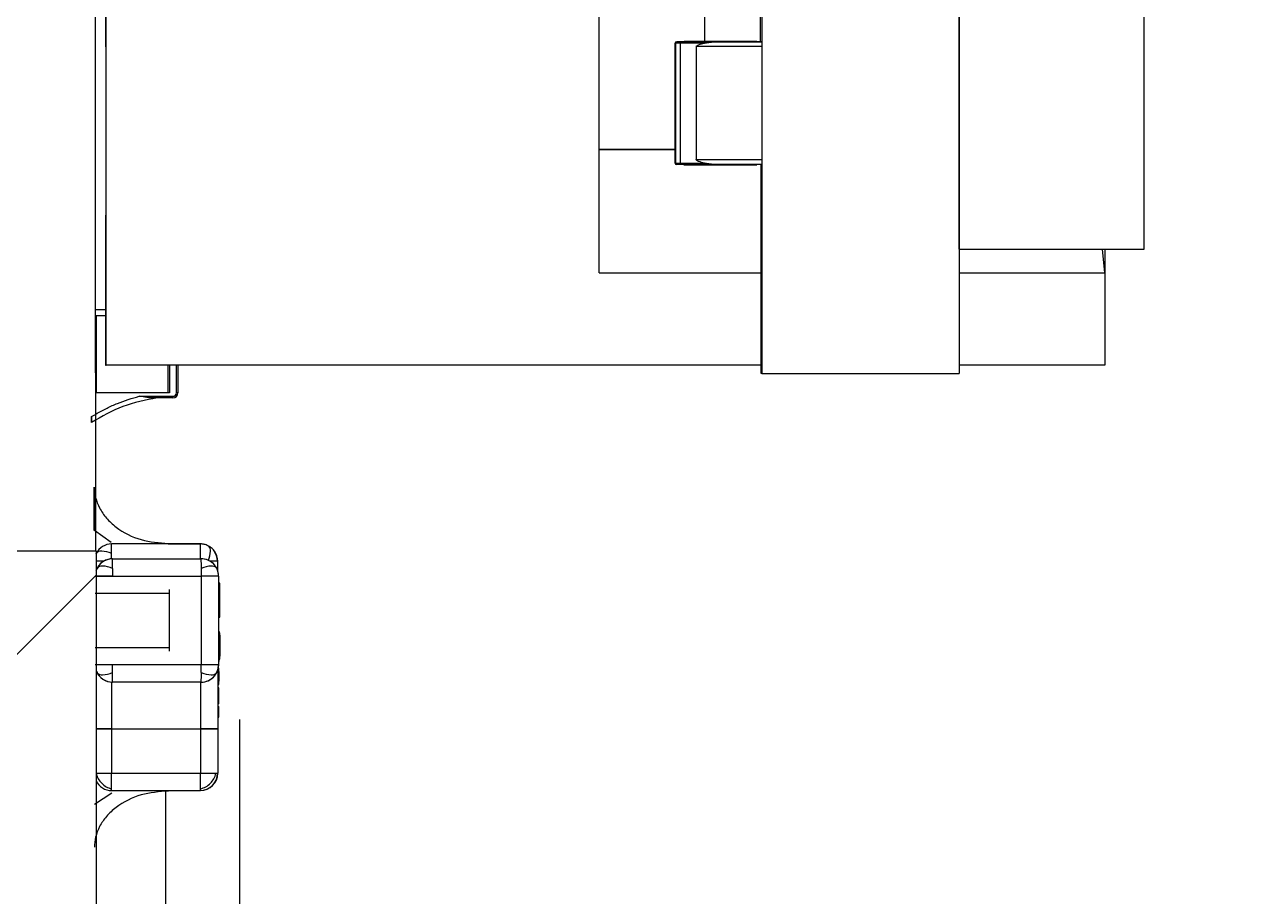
# Model space of a CAD drawing. Header units: millimetres. Extents: x 15 to 1192, y 5 to 836.
# Drawn here: x 573.669 to 578.648, y 316.719 to 320.254 of the extents above; entities that cross this region are included whole.
import ezdxf

# ---------------------------------------------------------------- set-up
doc = ezdxf.new("R2010")
doc.units = ezdxf.units.MM

msp = doc.modelspace()

# ---------------------------------------------------------------- hatches: boundary and pattern name
at = {"linetype": 'Continuous', "lineweight": 18}
h = msp.add_hatch(dxfattribs=at)
h.set_pattern_fill('ANSI31', style=0)
h.paths.add_polyline_path([(576.659, 340.82), (576.659, 318.839), (577.4587, 318.839), (577.4587, 340.82)], flags=0)
h = msp.add_hatch(dxfattribs=at)
h.set_pattern_fill('ANSI31', style=0)
h.paths.add_polyline_path([(577.4582, 324.3431), (577.4582, 319.3431), (578.2082, 319.3431), (578.2082, 324.3431)], flags=0)
h = msp.add_hatch(dxfattribs=at)
h.set_pattern_fill('ANSI31', style=0)
edge = h.paths.add_edge_path(flags=0)
edge.add_line((661.2374, 302.2945), (661.2465, 303.2944))
edge.add_arc((660.2465, 303.3035), 1, 359.4791, 449.4791)
edge.add_line((660.2556, 304.3035), (579.9195, 305.0338))
edge.add_arc((580.0104, 315.0334), 10, 209.47532, 269.47914, ccw=False)
edge.add_line((571.3047, 310.1129), (561.5039, 310.1129))
edge.add_arc((561.5039, 320.1129), 10, 237.60016, 270, ccw=False)
edge.add_line((556.1457, 311.6696), (550.1268, 315.4893))
edge.add_arc((555.4851, 323.9325), 10, 201.98008, 237.60016, ccw=False)
edge.add_arc((545.2846, 319.8154), 1, 21.9801, 90)
edge.add_line((545.2846, 320.8154), (544.724, 320.8154))
edge.add_arc((544.724, 319.8154), 1, 90, 180)
edge.add_line((543.724, 319.8154), (543.724, 316.5526))
edge.add_line((543.724, 316.5526), (571.2047, 299.1129))
edge.add_line((571.2047, 299.1129), (571.232, 302.1126))
edge.add_line((571.232, 302.1126), (660.2283, 301.3036))
edge.add_arc((660.2374, 302.3035), 1, 269.4791, 359.4791)
h = msp.add_hatch(dxfattribs=at)
h.set_pattern_fill('ANSI31', style=0)
edge = h.paths.add_edge_path(flags=0)
edge.add_line((573.9587, 313.3627), (573.9587, 318.1206))
edge.add_ellipse((418.4599, 319.8657), major_axis=(-2090.9818, 0), ratio=0.000836927, start_angle=94.2208639, end_angle=94.2648177, ccw=False)
edge.add_line((572.359, 318.1205), (572.359, 313.3627))
edge.add_line((572.359, 313.3627), (573.9587, 313.3627))

# ---------------------------------------------------------------- linework, layer by layer
at = {"color": 7, "linetype": 'Continuous', "lineweight": 25}
for p, q in [((577.4587, 340.82), (577.4587, 318.839)), ((576.659, 334.1012), (576.659, 318.839)), ((577.4582, 319.3431), (577.4582, 324.3431)), ((578.2082, 319.3431), (578.2082, 324.3431)), ((573.9996, 318.873), (573.9996, 320.748)), ((576.6526, 320.1849), (576.6526, 320.748)), ((575.9996, 319.248), (575.9996, 320.323)), ((576.4271, 320.1859), (576.4271, 320.323)), ((576.3073, 320.1789), (576.3072, 320.1789)), ((576.3072, 320.1789), (576.3072, 319.6929)), ((576.3073, 319.6929), (576.3073, 320.1789)), ((576.3079, 320.1789), (576.3073, 320.1789)), ((576.308, 320.1789), (576.3079, 320.1789)), ((576.3079, 320.1789), (576.3079, 319.6929)), ((576.328, 320.1789), (576.308, 320.1789)), ((576.308, 319.6929), (576.308, 320.1789)), ((576.3132, 320.1849), (576.3133, 320.1849)), ((576.3272, 320.1849), (576.3132, 320.1849)), ((576.3133, 320.1849), (576.3411, 320.1849)), ((576.3139, 320.1849), (576.314, 320.1849)), ((576.3278, 320.1849), (576.3139, 320.1849)), ((576.314, 320.1849), (576.328, 320.1849)), ((576.3409, 320.1849), (576.3272, 320.1849)), ((576.3416, 320.1849), (576.3278, 320.1849)), ((576.328, 320.1849), (576.4644, 320.1849)), ((576.4257, 320.1789), (576.328, 320.1789)), ((576.328, 320.1789), (576.328, 319.6929)), ((576.3417, 320.1849), (576.3416, 320.1849)), ((576.638, 320.1849), (576.3417, 320.1849)), ((576.3472, 320.1859), (576.348, 320.1859)), ((576.3472, 320.1859), (576.6372, 320.1859)), ((576.638, 320.1859), (576.348, 320.1859)), ((576.3918, 320.1649), (576.3918, 319.7069)), ((576.4249, 320.1789), (576.4636, 320.1849)), ((576.4644, 320.1849), (576.4257, 320.1789)), ((576.638, 320.1859), (576.6372, 320.1859)), ((576.6579, 320.1849), (576.6378, 320.1849)), ((576.638, 320.1849), (576.638, 320.1859)), ((576.3072, 319.748), (575.9996, 319.748)), ((575.9996, 319.748), (576.3072, 319.748)), ((576.3072, 319.6929), (576.3073, 319.6929)), ((576.3073, 319.6929), (576.3079, 319.6929)), ((576.3079, 319.6929), (576.308, 319.6929)), ((576.308, 319.6929), (576.328, 319.6929)), ((576.328, 319.6929), (576.4257, 319.6929)), ((576.4636, 319.6869), (576.4249, 319.6929)), ((576.4257, 319.6929), (576.4644, 319.6869)), ((576.3133, 319.6869), (576.3132, 319.6869)), ((576.3139, 319.6869), (576.3133, 319.6869)), ((576.314, 319.6869), (576.3139, 319.6869)), ((576.328, 319.6869), (576.314, 319.6869)), ((576.3411, 319.6869), (576.314, 319.6869)), ((576.4644, 319.6869), (576.328, 319.6869)), ((576.348, 319.6859), (576.3472, 319.6859)), ((576.348, 319.6859), (576.6377, 319.6859)), ((576.6573, 319.6869), (576.6373, 319.6869)), ((576.6377, 319.6859), (576.6378, 319.6859)), ((576.656, 318.839), (576.656, 319.296)), ((577.4582, 319.3431), (578.2082, 319.3431)), ((578.0488, 319.248), (578.0397, 319.3431)), ((578.0488, 319.3431), (578.0488, 319.248)), ((575.9996, 319.248), (576.656, 319.248)), ((578.0488, 319.248), (578.0488, 318.873)), ((573.9986, 319.098), (573.9573, 319.098)), ((573.9971, 319.098), (573.9971, 318.873)), ((573.9971, 319.073), (573.9573, 319.073)), ((573.9602, 318.941), (573.9602, 319.073)), ((573.9607, 318.941), (573.9607, 319.073)), ((573.9951, 319.073), (573.9947, 319.073)), ((573.9607, 318.941), (573.9573, 318.9396)), ((573.9573, 318.9398), (573.9602, 318.941)), ((573.9602, 318.941), (573.9607, 318.941)), ((573.961, 318.761), (573.9607, 318.941)), ((573.9607, 318.941), (573.9607, 318.941)), ((573.961, 318.761), (573.9607, 318.941)), ((573.9971, 318.873), (573.9996, 318.873)), ((576.656, 318.873), (573.9996, 318.873)), ((574.2507, 318.761), (574.2507, 318.873)), ((574.2569, 318.873), (574.2569, 318.761)), ((574.2847, 318.761), (574.2847, 318.873)), ((574.2907, 318.873), (574.2907, 318.761)), ((576.659, 318.839), (576.656, 318.839)), ((576.659, 318.839), (577.4587, 318.839)), ((574.2507, 318.761), (573.961, 318.761)), ((573.961, 318.761), (573.961, 318.761)), ((574.1342, 318.747), (574.2707, 318.747)), ((574.173, 318.741), (574.1342, 318.747)), ((574.2569, 318.761), (574.2507, 318.761)), ((574.2907, 318.761), (574.2847, 318.761)), ((574.2707, 318.741), (574.173, 318.741)), ((574.0206, 318.1537), (573.9522, 318.203)), ((574.2521, 318.1501), (574.2521, 318.1467)), ((573.9587, 318.1206), (573.9587, 313.3627)), ((573.9587, 318.1078), (573.9595, 318.1096)), ((574.3822, 318.1483), (574.0222, 318.1483)), ((574.2521, 318.1483), (574.3819, 318.1483)), ((574.3819, 318.1483), (574.3822, 318.1483)), ((573.9894, 318.0783), (573.9587, 318.0783)), ((574.0255, 318.0881), (574.0257, 318.0881)), ((574.0255, 318.0881), (574.3855, 318.0881)), ((574.0255, 318.0881), (574.3855, 318.0881)), ((574.0257, 318.0881), (574.3857, 318.0881)), ((574.3855, 318.0881), (574.3857, 318.0881)), ((574.4522, 318.0783), (574.4212, 318.0783)), ((574.4522, 318.0396), (574.4522, 318.0783)), ((573.9558, 318.0181), (574.027, 318.0181)), ((574.0257, 318.0181), (573.9587, 318.0181)), ((574.0257, 318.0181), (574.3857, 318.0181)), ((574.0257, 318.018), (574.0257, 318.0181)), ((574.4557, 318.0181), (574.3857, 318.0181)), ((574.3857, 318.0181), (574.3857, 317.6581)), ((574.4557, 318.0181), (574.4557, 317.6581)), ((574.2557, 317.9632), (574.2557, 317.9481)), ((574.4554, 317.9898), (574.4604, 317.9898)), ((574.4605, 317.9898), (574.4557, 317.9898)), ((574.4605, 317.9898), (574.4604, 317.9898)), ((574.2557, 317.9481), (574.2557, 317.7281)), ((574.4557, 317.9206), (574.4605, 317.9206)), ((574.4557, 317.8515), (574.4605, 317.8515)), ((574.457, 317.8134), (574.457, 317.8339)), ((574.4571, 317.8134), (574.4571, 317.8295)), ((574.4603, 317.7908), (574.4557, 317.7908)), ((574.4557, 317.7886), (574.4604, 317.7886)), ((574.4604, 317.7886), (574.4557, 317.7886)), ((574.4557, 317.7764), (574.4604, 317.7764)), ((574.4571, 317.7923), (574.4571, 317.7923)), ((574.4571, 317.7908), (574.4571, 317.7923)), ((574.4603, 317.7679), (574.4603, 317.7363)), ((574.4604, 317.7886), (574.4604, 317.7886)), ((574.4604, 317.7764), (574.4604, 317.7886)), ((574.2557, 317.7281), (574.2557, 317.7132)), ((574.4554, 317.7029), (574.4604, 317.7029)), ((574.4557, 317.7493), (574.4604, 317.7493)), ((574.4557, 317.7314), (574.4604, 317.7314)), ((574.4557, 317.7105), (574.4604, 317.7105)), ((574.4603, 317.7363), (574.4603, 317.7044)), ((574.4604, 317.6971), (574.4604, 317.7029)), ((574.0257, 317.6581), (574.0257, 317.6582)), ((574.3857, 317.6581), (574.0257, 317.6581)), ((574.4557, 317.6581), (574.3857, 317.6581)), ((574.4555, 317.6569), (574.4571, 317.6569)), ((574.4556, 317.6547), (574.4569, 317.6547)), ((574.4557, 317.6817), (574.4604, 317.6817)), ((574.4569, 317.6547), (574.4569, 317.6569)), ((574.457, 317.6749), (574.4571, 317.6711)), ((574.4522, 317.6367), (574.4522, 317.3983)), ((574.4571, 317.6118), (574.4522, 317.6118)), ((574.4545, 317.6453), (574.4571, 317.6453)), ((574.4571, 317.631), (574.457, 317.6274)), ((574.0222, 317.5882), (574.0222, 317.3983)), ((574.0255, 317.5881), (574.0257, 317.5881)), ((574.3857, 317.5881), (574.0257, 317.5881)), ((574.3822, 317.5881), (574.3822, 317.3983)), ((574.4522, 317.5784), (574.4571, 317.5784)), ((574.457, 317.565), (574.4522, 317.565)), ((574.4522, 317.565), (574.4569, 317.565)), ((574.4522, 317.5639), (574.4571, 317.5639)), ((574.4522, 317.5639), (574.4571, 317.5639)), ((574.457, 317.565), (574.4569, 317.565)), ((574.457, 317.5964), (574.4571, 317.5926)), ((574.457, 317.5639), (574.457, 317.565)), ((574.4571, 317.5639), (574.4571, 317.5639)), ((574.4522, 317.5365), (574.4571, 317.5365)), ((574.4571, 317.5108), (574.4522, 317.5108)), ((574.452, 317.4888), (574.457, 317.4888)), ((574.4521, 317.4888), (574.4571, 317.4888)), ((574.4522, 317.5015), (574.4571, 317.5015)), ((574.4571, 317.4727), (574.4522, 317.4727)), ((574.457, 317.5004), (574.457, 317.5015)), ((574.457, 317.4684), (574.457, 317.4888)), ((574.4571, 317.4727), (574.4571, 317.4888)), ((574.4522, 317.4465), (574.4571, 317.4465)), ((574.5401, 317.4372), (574.5408, 317.4372)), ((574.5408, 317.4372), (574.5408, 316.5958)), ((573.9587, 317.3983), (574.0222, 317.3983)), ((574.0218, 317.3983), (573.9587, 317.3983)), ((573.9587, 317.3983), (574.0222, 317.3983)), ((574.0222, 317.3983), (574.0222, 317.2183)), ((574.0222, 317.3983), (574.3822, 317.3983)), ((574.0222, 317.3983), (574.3822, 317.3983)), ((574.4519, 317.3983), (574.3818, 317.3983)), ((574.3822, 317.3983), (574.4522, 317.3983)), ((574.3822, 317.3983), (574.3822, 317.2183)), ((574.3822, 317.3983), (574.4522, 317.3983)), ((574.4522, 317.3983), (574.4519, 317.3983)), ((574.4522, 317.3983), (574.4522, 317.2183)), ((573.9587, 317.2183), (573.9596, 317.2183)), ((573.9596, 317.2183), (574.0222, 317.2183)), ((574.0222, 317.2183), (574.3822, 317.2183)), ((574.3822, 317.2183), (574.4448, 317.2183)), ((574.4448, 317.2183), (574.4522, 317.2183)), ((573.9522, 317.0936), (574.0228, 317.139)), ((574.0222, 317.1483), (574.3822, 317.1483)), ((574.2408, 317.1453), (574.2408, 316.5958)), ((574.2408, 317.1453), (574.2408, 316.5958))]:
    msp.add_line(p, q, dxfattribs=at)
at = {"color": 7, "linetype": 'Continuous', "lineweight": 25, "flags": 128}
for points in [[(573.9585, 318.1206), (573.9581, 318.2088), (573.9576, 318.5612), (573.9572, 319.1216), (573.9571, 319.8006), (573.9572, 320.49), (573.9575, 321.0799), (573.958, 321.4762), (573.9585, 321.6109)], [(577.4587, 319.248), (577.6051, 319.248), (577.7565, 319.248), (577.8807, 319.248), (577.973, 319.248), (578.0297, 319.248), (578.0488, 319.248)], [(578.0488, 318.873), (578.0297, 318.873), (577.973, 318.873), (577.8807, 318.873), (577.7565, 318.873), (577.6051, 318.873), (577.4587, 318.873)], [(574.0222, 318.0881), (574.0222, 318.0904), (574.0222, 318.0944), (574.0222, 318.0983), (574.0222, 318.1022), (574.0222, 318.106), (574.0222, 318.1096)], [(574.0257, 318.0494), (574.0257, 318.0457), (574.0257, 318.042), (574.0257, 318.0381), (574.0257, 318.0342), (574.0257, 318.0302), (574.0257, 318.0262), (574.0257, 318.0222), (574.0257, 318.0181)], [(574.3857, 318.0494), (574.3857, 318.0457), (574.3857, 318.042), (574.3857, 318.0381), (574.3857, 318.0342), (574.3857, 318.0302), (574.3857, 318.0262), (574.3857, 318.0222), (574.3857, 318.0181)], [(574.0257, 317.6268), (574.0257, 317.6305), (574.0257, 317.6343), (574.0257, 317.6381), (574.0257, 317.642), (574.0257, 317.646), (574.0257, 317.65), (574.0257, 317.6541), (574.0257, 317.6581)], [(574.3857, 317.6268), (574.3857, 317.6305), (574.3857, 317.6343), (574.3857, 317.6381), (574.3857, 317.642), (574.3857, 317.646), (574.3857, 317.65), (574.3857, 317.6541), (574.3857, 317.6581)], [(573.9646, 317.6245), (573.9644, 317.6247), (573.9631, 317.6268)]]:
    msp.add_lwpolyline(points, dxfattribs=at)
at = {"color": 7, "linetype": 'Continuous', "lineweight": 25}
for centre, radius, start, end in [((225.4228, 319.823), 348.5766, 359.880831, 0.119169), ((576.3132, 320.1789), 0.006, 90, 180), ((576.3132, 320.1789), 0.006, 90, 180), ((576.3133, 320.1789), 0.006, 90, 180), ((576.3139, 320.1789), 0.006, 90, 180), ((576.3139, 320.1789), 0.006, 90, 180), ((576.314, 320.1789), 0.006, 90, 180), ((574.5359, 320.1804), 1.7921, 359.952, 0.1439), ((576.3472, 320.1659), 0.02, 90, 108.1949), ((576.348, 320.1659), 0.02, 90, 108.1949), ((576.3132, 319.6929), 0.006, 180, 270), ((576.3132, 319.6929), 0.006, 180, 270), ((576.3133, 319.6929), 0.006, 180, 270), ((576.3139, 319.6929), 0.006, 180, 270), ((576.3139, 319.6929), 0.006, 180, 270), ((576.314, 319.6929), 0.006, 180, 270), ((574.5359, 319.6914), 1.7921, 359.8561, 0.048), ((576.3472, 319.7059), 0.02, 251.8051, 270), ((576.348, 319.7059), 0.02, 251.8051, 270), ((185.8266, 319.3349), 390.8294, 359.994299, 0.051601), ((574.2707, 318.761), 0.014, 270, 0), ((574.2707, 318.761), 0.02, 270, 0), ((572.4784, 318.7455), 1.7923, 359.8561, 0.048), ((574.0222, 318.0783), 0.07, 90, 153.435), ((573.9783, 318.0955), 0.0235, 81.5321, 143.0357), ((573.9774, 318.0049), 0.114, 66.8284, 87.7781), ((564.9027, 318.1166), 9.1195, 359.95603, 0.19915), ((574.381, 318.0783), 0.07, 76.542, 90), ((574.3822, 318.0783), 0.07, 76.542, 90), ((555.4993, 318.1), 18.8829, 359.96382, 0.14656), ((574.3114, 318.1228), 0.1113, 338.3295, 357.9193), ((574.3973, 318.1218), 0.0255, 353.0393, 43.5814), ((574.381, 318.0783), 0.07, 360, 35.8515), ((574.3822, 318.0783), 0.07, 360, 35.8515), ((574.0255, 318.0181), 0.07, 90, 162.7309), ((574.0257, 318.0181), 0.07, 90, 153.435), ((573.9818, 318.0353), 0.0235, 81.5321, 143.0357), ((573.9809, 317.9446), 0.114, 66.8284, 87.7781), ((564.9063, 318.0564), 9.1195, 359.95603, 0.19915), ((574.3855, 318.0181), 0.07, 46.1845, 90), ((565.2663, 318.0564), 9.1195, 359.95603, 0.19915), ((574.3857, 318.0181), 0.07, 53.9041, 90), ((574.4306, 317.9447), 0.1139, 92.2319, 113.1842), ((574.4292, 318.0332), 0.0255, 46.461, 97.0323), ((574.3855, 318.0181), 0.07, 360, 42.6931), ((574.0257, 318.0181), 0.07, 153.435, 163.1512), ((574.3857, 318.0181), 0.07, 360, 13.1262), ((574.3855, 317.6581), 0.07, 270, 0), ((574.3857, 317.6581), 0.07, 342.1232, 0), ((574.0257, 317.6581), 0.07, 196.8488, 206.565), ((574.025, 317.6581), 0.07, 198.89, 206.5842), ((574.025, 317.6581), 0.07, 198.8901, 206.565), ((574.0255, 317.6581), 0.07, 202.1371, 270), ((574.0257, 317.6581), 0.07, 206.565, 270), ((573.9822, 317.6431), 0.0256, 226.5094, 277.0085), ((573.9809, 317.7316), 0.114, 272.2219, 293.1716), ((564.9063, 317.6198), 9.1195, 359.80085, 0.04397), ((574.4306, 317.7315), 0.1139, 246.8158, 267.7681), ((565.2663, 317.6198), 9.1195, 359.80085, 0.04397), ((574.3857, 317.6581), 0.07, 270, 317.0621), ((574.4292, 317.643), 0.0255, 262.9678, 313.539), ((574.038, 317.2351), 0.0802, 192.0787, 225.4885), ((528.2557, 317.2107), 45.7665, 359.93117, 0.00955), ((574.381, 317.2183), 0.07, 270, 0), ((528.6157, 317.2107), 45.7665, 359.93117, 0.00955), ((574.3822, 317.2183), 0.07, 270, 0), ((574.3664, 317.2351), 0.0801, 314.5092, 347.9569), ((574.0222, 317.2183), 0.07, 204.9324, 270), ((574.0389, 317.2341), 0.0802, 224.5078, 257.9325), ((573.2264, 317.1549), 0.7958, 359.5308, 0.0629), ((574.3654, 317.2341), 0.0802, 282.0543, 315.4872), ((573.5864, 317.1549), 0.7958, 359.5308, 0.0629)]:
    msp.add_arc(centre, radius, start, end, dxfattribs=at)
msp.add_ellipse((418.4599, 319.8657), major_axis=(-2090.9818, 0), ratio=0.000837, start_param=1.644464, end_param=1.645231, dxfattribs=at)
for points, knots in [([(576.3918, 320.1649), (576.3922, 320.1656), (576.3931, 320.1671), (576.3965, 320.1699), (576.4071, 320.1751), (576.4176, 320.1772), (576.4257, 320.1789)], [0, 0, 0, 0, 0.063516, 0.140407, 0.346313, 1, 1, 1, 1]), ([(576.6581, 320.1649), (576.6166, 320.1649), (576.5333, 320.1649), (576.4391, 320.1649), (576.3918, 320.1649)], [0, 0, 0, 0, 0.497588, 1, 1, 1, 1]), ([(576.4644, 320.1849), (576.4875, 320.1849), (576.5255, 320.1849), (576.5763, 320.1849), (576.6182, 320.1849), (576.6448, 320.1849), (576.6581, 320.1849)], [0, 0, 0, 0, 0.340318, 0.560123, 0.780037, 1, 1, 1, 1]), ([(576.6581, 320.1849), (576.6581, 320.1846), (576.6581, 320.1839), (576.6581, 320.1807), (576.6581, 320.1771), (576.6581, 320.1736), (576.6581, 320.1695), (576.6581, 320.1665), (576.6581, 320.1649)], [0, 0, 0, 0, 0.251609, 0.497333, 0.617119, 0.736248, 0.861835, 1, 1, 1, 1]), ([(576.3918, 319.7069), (576.4391, 319.7069), (576.5333, 319.7069), (576.6166, 319.7069), (576.6581, 319.7069)], [0, 0, 0, 0, 0.502412, 1, 1, 1, 1]), ([(576.4257, 319.6929), (576.4176, 319.6946), (576.4071, 319.6968), (576.3965, 319.7019), (576.3931, 319.7047), (576.3922, 319.7062), (576.3918, 319.7069)], [0, 0, 0, 0, 0.654226, 0.859963, 0.93668, 1, 1, 1, 1]), ([(576.6581, 319.7069), (576.6581, 319.7055), (576.6581, 319.7027), (576.6581, 319.6975), (576.6581, 319.692), (576.6581, 319.6877), (576.6581, 319.6872), (576.6581, 319.6869)], [0, 0, 0, 0, 0.123451, 0.244498, 0.498338, 0.724178, 1, 1, 1, 1]), ([(576.6581, 319.6869), (576.6374, 319.6869), (576.6033, 319.6869), (576.553, 319.6869), (576.5093, 319.6869), (576.4794, 319.6869), (576.4644, 319.6869)], [0, 0, 0, 0, 0.339816, 0.559693, 0.779723, 1, 1, 1, 1]), ([(573.9407, 318.6647), (573.9613, 318.6768), (573.9954, 318.6967), (574.0457, 318.7187), (574.0894, 318.7348), (574.1193, 318.7429), (574.1342, 318.747)], [0, 0, 0, 0, 0.339816, 0.559693, 0.779723, 1, 1, 1, 1]), ([(574.2069, 318.741), (574.1596, 318.7316), (574.0653, 318.7128), (573.9821, 318.6648), (573.9406, 318.641)], [0, 0, 0, 0, 0.502412, 1, 1, 1, 1]), ([(573.9402, 318.6647), (573.9402, 318.6619), (573.9402, 318.6562), (573.9402, 318.6498), (573.9403, 318.6455), (573.9403, 318.6431), (573.9403, 318.6416), (573.9403, 318.6412), (573.9403, 318.641)], [0, 0, 0, 0, 0.251609, 0.497333, 0.617119, 0.736248, 0.861835, 1, 1, 1, 1]), ([(573.9406, 318.641), (573.9406, 318.6412), (573.9406, 318.6415), (573.9407, 318.6437), (573.9407, 318.6481), (573.9407, 318.6558), (573.9407, 318.6616), (573.9407, 318.6647)], [0, 0, 0, 0, 0.123451, 0.244498, 0.498338, 0.724178, 1, 1, 1, 1]), ([(573.9519, 318.203), (573.9519, 318.218), (573.9519, 318.2499), (573.9519, 318.31), (573.9519, 318.3513), (573.9519, 318.3783)], [0, 0, 0, 0, 0.235122, 0.499263, 1, 1, 1, 1]), ([(573.9521, 318.3783), (573.9521, 318.3485), (573.9521, 318.2948), (573.9521, 318.2313), (573.9522, 318.203)], [0, 0, 0, 0, 0.554938, 1, 1, 1, 1]), ([(573.9521, 318.3783), (573.9531, 318.3644), (573.9552, 318.3352), (573.9723, 318.2922), (574.0004, 318.2512), (574.0538, 318.202), (574.1395, 318.1592), (574.2148, 318.1531), (574.2521, 318.1501)], [0, 0, 0, 0, 0.100714, 0.210053, 0.329126, 0.457656, 0.731371, 1, 1, 1, 1]), ([(574.4158, 318.1394), (574.4138, 318.1405), (574.4095, 318.1429), (574.4034, 318.1453), (574.3995, 318.146), (574.3984, 318.1463)], [0, 0, 0, 0, 0.4012942, 0.8350258, 1, 1, 1, 1]), ([(574.4386, 318.1192), (574.4384, 318.1196), (574.4355, 318.1251), (574.4274, 318.1324), (574.4193, 318.1373), (574.4158, 318.1394)], [0, 0, 0, 0, 0.041336, 0.580062, 1, 1, 1, 1]), ([(574.4467, 318.0518), (574.4446, 318.0553), (574.4397, 318.0634), (574.4326, 318.0714), (574.4271, 318.0743), (574.4268, 318.0745)], [0, 0, 0, 0, 0.423695, 0.967123, 1, 1, 1, 1]), ([(574.4537, 318.034), (574.4534, 318.0352), (574.4526, 318.0393), (574.4503, 318.0455), (574.4479, 318.0497), (574.4467, 318.0518)], [0, 0, 0, 0, 0.180245, 0.606121, 1, 1, 1, 1]), ([(574.4605, 317.9206), (574.4605, 317.9283), (574.4605, 317.9427), (574.4605, 317.9669), (574.4605, 317.9811), (574.4605, 317.9898)], [0, 0, 0, 0, 0.30177, 0.573196, 1, 1, 1, 1]), ([(574.2557, 317.9481), (574.2184, 317.9481), (574.1431, 317.9481), (574.0575, 317.9481), (574.0041, 317.9481), (573.976, 317.9481), (573.9589, 317.9481), (573.9569, 317.9481), (573.9559, 317.9481)], [0, 0, 0, 0, 0.2686349, 0.5423525, 0.6708819, 0.7899536, 0.8992899, 1, 1, 1, 1]), ([(574.4605, 317.8515), (574.4605, 317.8627), (574.4605, 317.8834), (574.4605, 317.9089), (574.4605, 317.9206)], [0, 0, 0, 0, 0.5394313, 1, 1, 1, 1]), ([(574.4571, 317.8295), (574.4571, 317.838), (574.4571, 317.8515), (574.4571, 317.8534), (574.4571, 317.8541)], [0, 0, 0, 0, 0.626295, 1, 1, 1, 1]), ([(574.457, 317.7917), (574.457, 317.7926), (574.4569, 317.7973), (574.4569, 317.8014), (574.4569, 317.802), (574.4569, 317.8023)], [0, 0, 0, 0, 0.087041, 0.477545, 1, 1, 1, 1]), ([(574.4603, 317.7791), (574.4603, 317.7789), (574.4603, 317.7784), (574.4603, 317.7761), (574.4603, 317.7725), (574.4603, 317.7695), (574.4603, 317.7679)], [0, 0, 0, 0, 0.254829, 0.49308, 0.735001, 1, 1, 1, 1]), ([(574.4604, 317.7493), (574.4604, 317.7549), (574.4604, 317.7642), (574.4604, 317.773), (574.4604, 317.7764)], [0, 0, 0, 0, 0.608503, 1, 1, 1, 1]), ([(573.9559, 317.7281), (573.9569, 317.7281), (573.9589, 317.7281), (573.976, 317.7281), (574.0041, 317.7281), (574.0575, 317.7281), (574.1431, 317.7281), (574.2184, 317.7281), (574.2557, 317.7281)], [0, 0, 0, 0, 0.10071, 0.210046, 0.329118, 0.457648, 0.731365, 1, 1, 1, 1]), ([(574.4603, 317.7044), (574.4603, 317.7029), (574.4603, 317.6999), (574.4603, 317.6964), (574.4603, 317.6941), (574.4603, 317.6936), (574.4603, 317.6934)], [0, 0, 0, 0, 0.265517, 0.508152, 0.746474, 1, 1, 1, 1]), ([(574.4604, 317.7314), (574.4604, 317.7349), (574.4604, 317.7412), (574.4604, 317.7468), (574.4604, 317.7493)], [0, 0, 0, 0, 0.545051, 1, 1, 1, 1]), ([(574.4604, 317.7105), (574.4604, 317.7147), (574.4604, 317.7221), (574.4604, 317.7287), (574.4604, 317.7314)], [0, 0, 0, 0, 0.582881, 1, 1, 1, 1]), ([(574.4604, 317.6817), (574.4604, 317.6819), (574.4604, 317.6822), (574.4604, 317.6855), (574.4604, 317.6914), (574.4604, 317.7), (574.4604, 317.7069), (574.4604, 317.7105)], [0, 0, 0, 0, 0.211477, 0.39726, 0.572957, 0.776333, 1, 1, 1, 1]), ([(574.0872, 317.6581), (574.0824, 317.6581), (574.0301, 317.6581), (573.9912, 317.6581), (573.9558, 317.6581)], [0, 0, 0, 0, 0.090223, 1, 1, 1, 1]), ([(574.457, 317.6903), (574.457, 317.6886), (574.457, 317.6854), (574.457, 317.681), (574.457, 317.6774), (574.457, 317.6758), (574.457, 317.6749)], [0, 0, 0, 0, 0.253889, 0.492271, 0.734744, 1, 1, 1, 1]), ([(574.4571, 317.6569), (574.4571, 317.6571), (574.4571, 317.6576), (574.4571, 317.6626), (574.4571, 317.6694), (574.4571, 317.6748), (574.4571, 317.6788), (574.4571, 317.6805)], [0, 0, 0, 0, 0.392755, 0.681443, 0.800195, 0.913651, 1, 1, 1, 1]), ([(573.9587, 317.638), (573.9595, 317.6355), (573.9611, 317.6305), (573.9634, 317.6265), (573.9646, 317.6245)], [0, 0, 0, 0, 0.498216, 1, 1, 1, 1]), ([(574.4366, 317.6107), (574.4377, 317.6118), (574.4422, 317.6158), (574.4448, 317.6208), (574.4467, 317.6245)], [0, 0, 0, 0, 0.259295, 1, 1, 1, 1]), ([(574.4467, 317.6245), (574.4479, 317.6265), (574.45, 317.6301), (574.4515, 317.6346), (574.4522, 317.6367)], [0, 0, 0, 0, 0.551735, 1, 1, 1, 1]), ([(574.457, 317.6274), (574.457, 317.6265), (574.457, 317.6249), (574.457, 317.6212), (574.457, 317.6167), (574.457, 317.6135), (574.457, 317.6118)], [0, 0, 0, 0, 0.265517, 0.508152, 0.746474, 1, 1, 1, 1]), ([(574.457, 317.6118), (574.457, 317.6101), (574.457, 317.6069), (574.457, 317.6025), (574.457, 317.5989), (574.457, 317.5973), (574.457, 317.5964)], [0, 0, 0, 0, 0.253889, 0.492271, 0.734744, 1, 1, 1, 1]), ([(574.4571, 317.6118), (574.4571, 317.6145), (574.4571, 317.6197), (574.4571, 317.6269), (574.4571, 317.6329), (574.4571, 317.6396), (574.4571, 317.6445), (574.4571, 317.645), (574.4571, 317.6453)], [0, 0, 0, 0, 0.112364, 0.214357, 0.313189, 0.416732, 0.666215, 1, 1, 1, 1]), ([(574.4571, 317.5784), (574.4571, 317.5786), (574.4571, 317.5791), (574.4571, 317.5841), (574.4571, 317.5909), (574.4571, 317.5968), (574.4571, 317.604), (574.4571, 317.6091), (574.4571, 317.6118)], [0, 0, 0, 0, 0.338871, 0.587953, 0.690412, 0.788303, 0.889184, 1, 1, 1, 1]), ([(574.4571, 317.5365), (574.4571, 317.542), (574.4571, 317.5515), (574.4571, 317.5603), (574.4571, 317.5639)], [0, 0, 0, 0, 0.589174, 1, 1, 1, 1]), ([(574.4571, 317.5108), (574.4571, 317.5126), (574.4571, 317.5163), (574.4571, 317.525), (574.4571, 317.532), (574.4571, 317.5365)], [0, 0, 0, 0, 0.258014, 0.531707, 1, 1, 1, 1]), ([(574.4571, 317.5015), (574.4571, 317.502), (574.4571, 317.5028), (574.4571, 317.5084), (574.4571, 317.5108)], [0, 0, 0, 0, 0.578909, 1, 1, 1, 1]), ([(574.4571, 317.4465), (574.4571, 317.4468), (574.4571, 317.4475), (574.4571, 317.4558), (574.4571, 317.4663), (574.4571, 317.4727)], [0, 0, 0, 0, 0.3017695, 0.5731965, 1, 1, 1, 1]), ([(574.2521, 317.1466), (574.2148, 317.1436), (574.1395, 317.1375), (574.0538, 317.0947), (574.0004, 317.0455), (573.9723, 317.0044), (573.9552, 316.9615), (573.9531, 316.9323), (573.9521, 316.9183)], [0, 0, 0, 0, 0.268635, 0.542352, 0.670882, 0.789954, 0.89929, 1, 1, 1, 1])]:
    msp.add_open_spline(points, degree=3, knots=knots, dxfattribs=at)

doc.saveas('drawing.dxf')
